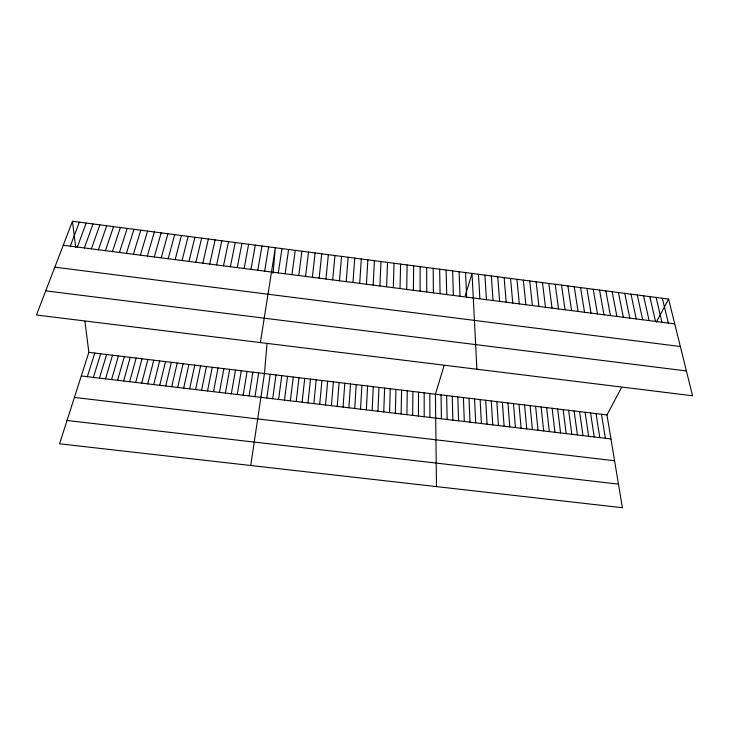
<?xml version="1.0" encoding="UTF-8"?>
<svg xmlns="http://www.w3.org/2000/svg" width="729" height="729" viewBox="0 0 729 729"><rect width="100%" height="100%" fill="white"/><g stroke="black" fill="none" stroke-linecap="round" stroke-linejoin="round"><path stroke-width="1.09" d="M418.437 416.059L418.537 392.166M420.077 291.135L420.15 266.659M412.669 415.366L412.887 391.482M413.398 290.27L413.644 265.812M406.891 414.683L407.247 390.799M406.709 289.413L407.119 264.955M401.114 413.999L401.597 390.115M400.021 288.556L400.595 264.108M395.337 413.307L395.938 389.432M393.314 287.691L394.061 263.251M389.55 412.623L390.27 388.748M383.755 411.931L384.611 388.065M386.607 286.825L387.518 262.394M377.959 411.238L378.934 387.381M379.891 285.959L380.975 261.547M372.154 410.555L373.257 386.698M373.166 285.103L374.414 260.69M366.35 409.862L367.58 386.006M366.441 284.237L367.853 259.834M360.536 409.169L361.894 385.322M354.713 408.477L356.199 384.639M359.707 283.371L361.292 258.977M348.89 407.784L350.503 383.946M343.058 407.092L344.799 383.254M352.964 282.497L354.713 258.121M337.226 406.399L339.094 382.57M346.211 281.631L348.134 257.255M331.385 405.707L333.381 381.878M267.024 343.724L264.445 373.558L250.74 465.512M273.093 273.375L275.307 247.751L260.39 342.575M339.45 280.765L341.546 256.398M325.544 405.014L327.667 381.185M332.688 279.89L334.957 255.542M319.694 404.313L321.945 380.502M313.834 403.62L316.213 379.809M325.918 279.025L328.36 254.676M307.975 402.918L310.481 379.116M319.138 278.15L321.744 253.81M302.116 402.226L304.74 378.424M312.349 277.275L315.138 252.954M296.238 401.524L298.999 377.731M290.361 400.832L293.258 377.03M305.56 276.4L308.513 252.088M284.483 400.13L287.499 376.337M298.762 275.526L301.888 251.223M278.596 399.428L281.749 375.645M291.955 274.651L295.254 250.357M272.701 398.727L275.981 374.952M266.805 398.025L270.213 374.25M285.139 273.776L288.611 249.491M278.314 272.901L281.968 248.625M254.995 396.622L258.667 372.856M249.081 395.92L252.881 372.154M243.158 395.218L247.095 371.462M264.654 271.142L268.646 246.885M237.235 394.507L241.299 370.76M257.811 270.259L261.975 246.01M231.303 393.806L235.503 370.059M250.958 269.384L255.305 245.144M225.37 393.095L229.699 369.357M244.106 268.5L248.625 244.27M219.429 392.393L223.885 368.655M213.479 391.683L218.071 367.954M237.244 267.616L241.937 243.395M207.528 390.981L212.257 367.252M230.373 266.732L235.239 242.52M201.569 390.27L206.435 366.55M223.493 265.848L228.532 241.645M195.609 389.559L200.603 365.849M189.64 388.849L194.771 365.138M216.604 264.964L221.826 240.77M209.715 264.08L215.11 239.896M183.672 388.138L188.929 364.436M177.694 387.427L183.079 363.725M202.808 263.187L208.385 239.021M171.707 386.716L177.229 363.024M165.72 386.006L171.379 362.313M195.901 262.303L201.66 238.137M188.984 261.41L194.916 237.262M159.724 385.295L165.51 361.611M153.719 384.584L159.651 360.901M182.068 260.517L188.173 236.378M147.714 383.864L153.773 360.19M141.699 383.153L147.905 359.479M175.133 259.633L181.43 235.503M168.199 258.74L174.668 234.62M135.685 382.433L142.018 358.768M129.662 381.723L136.132 358.057M161.255 257.847L167.907 233.736M123.638 381.003L130.236 357.347M154.302 256.945L161.127 232.852M117.597 380.283L124.34 356.636M111.564 379.572L118.435 355.925M147.34 256.052L154.357 231.968M105.514 378.852L112.53 355.214M140.378 255.159L147.568 231.084M99.463 378.132L106.616 354.494M444.125 365.511L435.432 394.198L436.48 486.608M465.248 295.81L472.027 273.43L476.884 369.229M133.398 254.257L140.77 230.191M93.412 377.412L100.702 353.784M87.352 376.693L94.77 353.064M126.418 253.364L133.972 229.307M119.428 252.462L127.165 228.414M84.965 321.316L88.847 352.353L59.559 443.797L622.393 507.721L606.965 414.919L621.627 387.363M112.439 251.569L120.358 227.53M105.432 250.667L113.533 226.637M98.424 249.765L106.707 225.744M91.398 248.862L99.873 224.851M84.373 247.96L93.03 223.958M77.347 247.049L86.177 223.065M70.303 246.147L79.324 222.172M72.463 221.279L36.45 315.01L692.55 395.774L668.593 299.081L72.463 221.279L75.743 247.541M656.3 322.182L668.593 299.081M67.032 420.478L618.465 484.12M74.404 397.442L614.583 460.755M81.284 375.964L610.966 438.949M88.847 352.353L606.965 414.919M45.727 290.862L686.399 370.952M54.83 267.169L680.348 346.53M63.25 245.236L674.735 323.886M662.342 298.27L668.338 323.065M656.091 297.45L661.932 322.236M649.831 296.63L655.517 321.416M643.57 295.819L649.092 320.587M637.292 294.999L642.668 319.758M631.013 294.179L636.235 318.938M624.735 293.359L629.801 318.108M618.447 292.539L623.35 317.279M612.15 291.718L616.898 316.45M605.845 290.889L610.446 315.621M599.539 290.069L603.976 314.782M593.224 289.249L597.507 313.953M586.9 288.42L591.028 313.115M601.507 414.254L605.38 438.284M580.576 287.591L584.54 312.285M596.04 413.598L599.803 437.619M574.242 286.77L578.051 311.447M590.572 412.933L594.208 436.953M567.9 285.941L571.554 310.618M585.095 412.277L588.622 436.288M579.61 411.612L583.018 435.623M561.549 285.112L565.048 309.779M574.124 410.946L577.414 434.958M555.197 284.283L558.532 308.941M568.638 410.29L571.809 434.293M548.837 283.453L552.017 308.103M563.143 409.625L566.196 433.618M542.476 282.624L545.492 307.264M557.639 408.96L560.574 432.953M552.135 408.295L554.951 432.288M536.097 281.795L538.959 306.426M546.632 407.629L549.32 431.614M529.719 280.957L532.425 305.579M541.109 406.964L543.688 430.948M523.34 280.127L525.873 304.74M535.596 406.299L538.048 430.274M530.074 405.634L532.407 429.609M516.943 279.289L519.321 303.893M524.543 404.959L526.757 428.934M510.546 278.46L512.769 303.054M519.012 404.294L521.107 428.26M504.149 277.621L506.199 302.207M513.471 403.629L515.449 427.586M507.931 402.955L509.781 426.912M497.734 276.783L499.629 301.359M502.381 402.29L504.113 426.237M491.319 275.945L493.05 300.521M496.832 401.615L498.445 425.563M484.894 275.106L486.462 299.674M491.273 400.941L492.768 424.889M478.47 274.268L479.873 298.826M485.705 400.276L487.081 424.214M480.138 399.601L481.395 423.54M474.57 398.927L475.7 422.866M465.567 272.582L466.651 297.122M468.993 398.253L470.005 422.182M459.097 271.744L460.017 296.266M463.407 397.578L464.3 421.508M457.821 396.904L458.587 420.824M452.627 270.896L453.374 295.418M452.235 396.23L452.873 420.15M446.148 270.049L446.731 294.562M446.64 395.555L447.159 419.467M439.66 269.201L440.079 293.705M441.036 394.881L441.428 418.792M433.163 268.354L433.418 292.848M429.8 393.523L429.955 417.425M426.665 267.507L426.757 291.992M424.169 392.84L424.196 416.742"/></g></svg>
